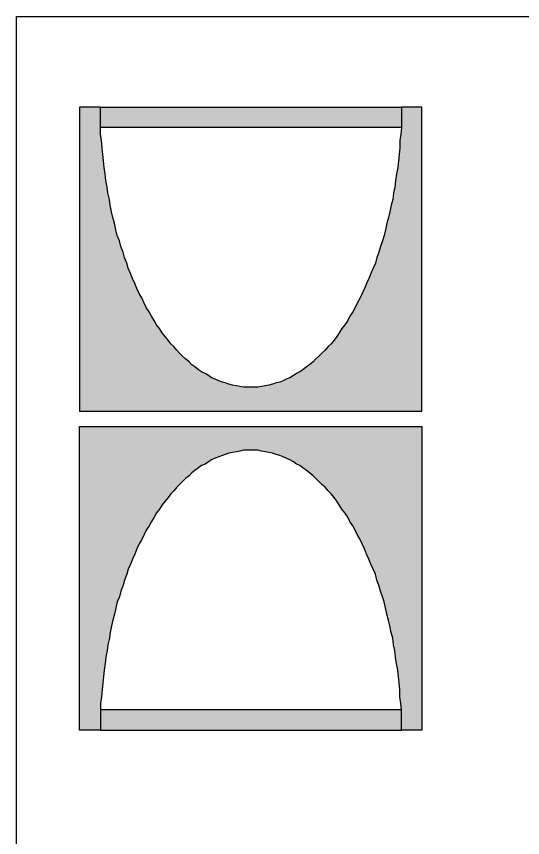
# Model space of a CAD drawing. Extents: x 0 to 37.6, y 0 to 24.
# Drawn here: x 32.5 to 33.078, y 6.484 to 7.422 of the extents above; entities that cross this region are included whole.
import ezdxf

# ---------------------------------------------------------------- set-up
doc = ezdxf.new("R2010")
doc.units = 0
doc.header["$LTSCALE"] = 10
doc.header["$MEASUREMENT"] = 0
doc.layers.add('BDR-18', color=1, linetype='Continuous')

# ---------------------------------------------------------------- blocks, each defined once
blk = doc.blocks.new('hel_logo_borderless')
at = {"layer": 'BDR-18', "linetype": 'ByBlock'}
h = blk.add_hatch(color=256, dxfattribs=at)
h.dxf.hatch_style = 1
h.paths.add_polyline_path([(0.09626, 1.7713), (0.43989, 1.7713), (0.43989, 1.74811), (0.09626, 1.74811)], flags=17)
h.paths.add_polyline_path([(0.09626, 1.74811), (0.09626, 1.7713), (0.09543, 1.7713), (0.07224, 1.7713), (0.07224, 1.42435), (0.46307, 1.42435), (0.46307, 1.7713), (0.44072, 1.7713), (0.43989, 1.7713), (0.43989, 1.74811), (0.43906, 1.74066), (0.43823, 1.73321), (0.43823, 1.72493), (0.4374, 1.71748), (0.43658, 1.71002), (0.43575, 1.70257), (0.43409, 1.69512), (0.43326, 1.68767), (0.43244, 1.68021), (0.43078, 1.67359), (0.42995, 1.66614), (0.42829, 1.65951), (0.42664, 1.65206), (0.42498, 1.64544), (0.42333, 1.63881), (0.42167, 1.63136), (0.42001, 1.62474), (0.41836, 1.61894), (0.41587, 1.61232), (0.41422, 1.60569), (0.41173, 1.5999), (0.41008, 1.59327), (0.40759, 1.58748), (0.40511, 1.58168), (0.40263, 1.57588), (0.40014, 1.57009), (0.39766, 1.56429), (0.39517, 1.55849), (0.39269, 1.55353), (0.38938, 1.54773), (0.38689, 1.54276), (0.38441, 1.53779), (0.3811, 1.53283), (0.37861, 1.52786), (0.3753, 1.52289), (0.37199, 1.51875), (0.36868, 1.51378), (0.36619, 1.50964), (0.36288, 1.5055), (0.35957, 1.50136), (0.35626, 1.49805), (0.35294, 1.49391), (0.3488, 1.4906), (0.34549, 1.48728), (0.34218, 1.48397), (0.33887, 1.48066), (0.33473, 1.47735), (0.33142, 1.47486), (0.32728, 1.47155), (0.32396, 1.46907), (0.31982, 1.46741), (0.31651, 1.46493), (0.31237, 1.46244), (0.30823, 1.46079), (0.30492, 1.45913), (0.30078, 1.45748), (0.29664, 1.45665), (0.2925, 1.45499), (0.28836, 1.45416), (0.28422, 1.45334), (0.28008, 1.45251), (0.27594, 1.45168), (0.2718, 1.45168), (0.26766, 1.45168), (0.26352, 1.45168), (0.25938, 1.45168), (0.25524, 1.45251), (0.2511, 1.45334), (0.24696, 1.45416), (0.24282, 1.45499), (0.23868, 1.45665), (0.23536, 1.45748), (0.23122, 1.45913), (0.22708, 1.46079), (0.22294, 1.46244), (0.21963, 1.46493), (0.21549, 1.46741), (0.21135, 1.46907), (0.20804, 1.47155), (0.2039, 1.47486), (0.20059, 1.47735), (0.19728, 1.48066), (0.19313, 1.48397), (0.18982, 1.48728), (0.18651, 1.4906), (0.1832, 1.49391), (0.17989, 1.49805), (0.17657, 1.50136), (0.17326, 1.5055), (0.16995, 1.50964), (0.16664, 1.51378), (0.16333, 1.51875), (0.16001, 1.52289), (0.15753, 1.52786), (0.15422, 1.53283), (0.15173, 1.53779), (0.14842, 1.54276), (0.14594, 1.54773), (0.14345, 1.55353), (0.14014, 1.55849), (0.13766, 1.56429), (0.13517, 1.57009), (0.13269, 1.57588), (0.1302, 1.58168), (0.12772, 1.58748), (0.12606, 1.59327), (0.12358, 1.5999), (0.12192, 1.60569), (0.11944, 1.61232), (0.11778, 1.61894), (0.1153, 1.62474), (0.11364, 1.63136), (0.11199, 1.63881), (0.11033, 1.64544), (0.10868, 1.65206), (0.10702, 1.65951), (0.10619, 1.66614), (0.10454, 1.67359), (0.10371, 1.68021), (0.10205, 1.68767), (0.10122, 1.69512), (0.1004, 1.70257), (0.09957, 1.71002), (0.09874, 1.71748), (0.09791, 1.72493), (0.09708, 1.73321), (0.09626, 1.74066)])
h = blk.add_hatch(color=256, dxfattribs=at)
h.dxf.hatch_style = 1
h.paths.add_polyline_path([(0.09626, 1.06002), (0.43989, 1.06002), (0.43989, 1.08321), (0.09626, 1.08321)], flags=17)
h.paths.add_polyline_path([(0.09626, 1.08321), (0.09626, 1.06002), (0.09543, 1.06002), (0.07224, 1.06002), (0.07224, 1.40697), (0.46307, 1.40697), (0.46307, 1.06002), (0.44072, 1.06002), (0.43989, 1.06002), (0.43989, 1.08321), (0.43906, 1.09066), (0.43823, 1.09811), (0.43823, 1.10639), (0.4374, 1.11384), (0.43658, 1.1213), (0.43575, 1.12875), (0.43409, 1.1362), (0.43326, 1.14365), (0.43244, 1.15111), (0.43078, 1.15773), (0.42995, 1.16518), (0.42829, 1.17181), (0.42664, 1.17926), (0.42498, 1.18588), (0.42333, 1.19251), (0.42167, 1.19996), (0.42001, 1.20658), (0.41836, 1.21238), (0.41587, 1.219), (0.41422, 1.22563), (0.41173, 1.23142), (0.41008, 1.23805), (0.40759, 1.24384), (0.40511, 1.24964), (0.40263, 1.25544), (0.40014, 1.26123), (0.39766, 1.26703), (0.39517, 1.27283), (0.39269, 1.27779), (0.38938, 1.28359), (0.38689, 1.28856), (0.38441, 1.29353), (0.3811, 1.29849), (0.37861, 1.30346), (0.3753, 1.30843), (0.37199, 1.31257), (0.36868, 1.31754), (0.36619, 1.32168), (0.36288, 1.32582), (0.35957, 1.32996), (0.35626, 1.33327), (0.35294, 1.33741), (0.3488, 1.34072), (0.34549, 1.34404), (0.34218, 1.34735), (0.33887, 1.35066), (0.33473, 1.35397), (0.33142, 1.35646), (0.32728, 1.35977), (0.32396, 1.36225), (0.31982, 1.36391), (0.31651, 1.36639), (0.31237, 1.36888), (0.30823, 1.37053), (0.30492, 1.37219), (0.30078, 1.37384), (0.29664, 1.37467), (0.2925, 1.37633), (0.28836, 1.37716), (0.28422, 1.37798), (0.28008, 1.37881), (0.27594, 1.37964), (0.2718, 1.37964), (0.26766, 1.37964), (0.26352, 1.37964), (0.25938, 1.37964), (0.25524, 1.37881), (0.2511, 1.37798), (0.24696, 1.37716), (0.24282, 1.37633), (0.23868, 1.37467), (0.23536, 1.37384), (0.23122, 1.37219), (0.22708, 1.37053), (0.22294, 1.36888), (0.21963, 1.36639), (0.21549, 1.36391), (0.21135, 1.36225), (0.20804, 1.35977), (0.2039, 1.35646), (0.20059, 1.35397), (0.19728, 1.35066), (0.19313, 1.34735), (0.18982, 1.34404), (0.18651, 1.34072), (0.1832, 1.33741), (0.17989, 1.33327), (0.17657, 1.32996), (0.17326, 1.32582), (0.16995, 1.32168), (0.16664, 1.31754), (0.16333, 1.31257), (0.16001, 1.30843), (0.15753, 1.30346), (0.15422, 1.29849), (0.15173, 1.29353), (0.14842, 1.28856), (0.14594, 1.28359), (0.14345, 1.27779), (0.14014, 1.27283), (0.13766, 1.26703), (0.13517, 1.26123), (0.13269, 1.25544), (0.1302, 1.24964), (0.12772, 1.24384), (0.12606, 1.23805), (0.12358, 1.23142), (0.12192, 1.22563), (0.11944, 1.219), (0.11778, 1.21238), (0.1153, 1.20658), (0.11364, 1.19996), (0.11199, 1.19251), (0.11033, 1.18588), (0.10868, 1.17926), (0.10702, 1.17181), (0.10619, 1.16518), (0.10454, 1.15773), (0.10371, 1.15111), (0.10205, 1.14365), (0.10122, 1.1362), (0.1004, 1.12875), (0.09957, 1.1213), (0.09874, 1.11384), (0.09791, 1.10639), (0.09708, 1.09811), (0.09626, 1.09066)])
for points in [[(0.09626, 1.74811), (0.09626, 1.7713), (0.09543, 1.7713), (0.07224, 1.7713), (0.07224, 1.42435), (0.46307, 1.42435), (0.46307, 1.7713), (0.44072, 1.7713), (0.43989, 1.7713), (0.43989, 1.74811), (0.43906, 1.74066), (0.43823, 1.73321), (0.43823, 1.72493), (0.4374, 1.71748), (0.43658, 1.71002), (0.43575, 1.70257), (0.43409, 1.69512), (0.43326, 1.68767), (0.43244, 1.68021), (0.43078, 1.67359), (0.42995, 1.66614), (0.42829, 1.65951), (0.42664, 1.65206), (0.42498, 1.64544), (0.42333, 1.63881), (0.42167, 1.63136), (0.42001, 1.62474), (0.41836, 1.61894), (0.41587, 1.61232), (0.41422, 1.60569), (0.41173, 1.5999), (0.41008, 1.59327), (0.40759, 1.58748), (0.40511, 1.58168), (0.40263, 1.57588), (0.40014, 1.57009), (0.39766, 1.56429), (0.39517, 1.55849), (0.39269, 1.55353), (0.38938, 1.54773), (0.38689, 1.54276), (0.38441, 1.53779), (0.3811, 1.53283), (0.37861, 1.52786), (0.3753, 1.52289), (0.37199, 1.51875), (0.36868, 1.51378), (0.36619, 1.50964), (0.36288, 1.5055), (0.35957, 1.50136), (0.35626, 1.49805), (0.35294, 1.49391), (0.3488, 1.4906), (0.34549, 1.48728), (0.34218, 1.48397), (0.33887, 1.48066), (0.33473, 1.47735), (0.33142, 1.47486), (0.32728, 1.47155), (0.32396, 1.46907), (0.31982, 1.46741), (0.31651, 1.46493), (0.31237, 1.46244), (0.30823, 1.46079), (0.30492, 1.45913), (0.30078, 1.45748), (0.29664, 1.45665), (0.2925, 1.45499), (0.28836, 1.45416), (0.28422, 1.45334), (0.28008, 1.45251), (0.27594, 1.45168), (0.2718, 1.45168), (0.26766, 1.45168), (0.26352, 1.45168), (0.25938, 1.45168), (0.25524, 1.45251), (0.2511, 1.45334), (0.24696, 1.45416), (0.24282, 1.45499), (0.23868, 1.45665), (0.23536, 1.45748), (0.23122, 1.45913), (0.22708, 1.46079), (0.22294, 1.46244), (0.21963, 1.46493), (0.21549, 1.46741), (0.21135, 1.46907), (0.20804, 1.47155), (0.2039, 1.47486), (0.20059, 1.47735), (0.19728, 1.48066), (0.19313, 1.48397), (0.18982, 1.48728), (0.18651, 1.4906), (0.1832, 1.49391), (0.17989, 1.49805), (0.17657, 1.50136), (0.17326, 1.5055), (0.16995, 1.50964), (0.16664, 1.51378), (0.16333, 1.51875), (0.16001, 1.52289), (0.15753, 1.52786), (0.15422, 1.53283), (0.15173, 1.53779), (0.14842, 1.54276), (0.14594, 1.54773), (0.14345, 1.55353), (0.14014, 1.55849), (0.13766, 1.56429), (0.13517, 1.57009), (0.13269, 1.57588), (0.1302, 1.58168), (0.12772, 1.58748), (0.12606, 1.59327), (0.12358, 1.5999), (0.12192, 1.60569), (0.11944, 1.61232), (0.11778, 1.61894), (0.1153, 1.62474), (0.11364, 1.63136), (0.11199, 1.63881), (0.11033, 1.64544), (0.10868, 1.65206), (0.10702, 1.65951), (0.10619, 1.66614), (0.10454, 1.67359), (0.10371, 1.68021), (0.10205, 1.68767), (0.10122, 1.69512), (0.1004, 1.70257), (0.09957, 1.71002), (0.09874, 1.71748), (0.09791, 1.72493), (0.09708, 1.73321), (0.09626, 1.74066)], [(0.09626, 1.7713), (0.43989, 1.7713), (0.43989, 1.74811), (0.09626, 1.74811)], [(0.09626, 1.08321), (0.09626, 1.06002), (0.09543, 1.06002), (0.07224, 1.06002), (0.07224, 1.40697), (0.46307, 1.40697), (0.46307, 1.06002), (0.44072, 1.06002), (0.43989, 1.06002), (0.43989, 1.08321), (0.43906, 1.09066), (0.43823, 1.09811), (0.43823, 1.10639), (0.4374, 1.11384), (0.43658, 1.1213), (0.43575, 1.12875), (0.43409, 1.1362), (0.43326, 1.14365), (0.43244, 1.15111), (0.43078, 1.15773), (0.42995, 1.16518), (0.42829, 1.17181), (0.42664, 1.17926), (0.42498, 1.18588), (0.42333, 1.19251), (0.42167, 1.19996), (0.42001, 1.20658), (0.41836, 1.21238), (0.41587, 1.219), (0.41422, 1.22563), (0.41173, 1.23142), (0.41008, 1.23805), (0.40759, 1.24384), (0.40511, 1.24964), (0.40263, 1.25544), (0.40014, 1.26123), (0.39766, 1.26703), (0.39517, 1.27283), (0.39269, 1.27779), (0.38938, 1.28359), (0.38689, 1.28856), (0.38441, 1.29353), (0.3811, 1.29849), (0.37861, 1.30346), (0.3753, 1.30843), (0.37199, 1.31257), (0.36868, 1.31754), (0.36619, 1.32168), (0.36288, 1.32582), (0.35957, 1.32996), (0.35626, 1.33327), (0.35294, 1.33741), (0.3488, 1.34072), (0.34549, 1.34404), (0.34218, 1.34735), (0.33887, 1.35066), (0.33473, 1.35397), (0.33142, 1.35646), (0.32728, 1.35977), (0.32396, 1.36225), (0.31982, 1.36391), (0.31651, 1.36639), (0.31237, 1.36888), (0.30823, 1.37053), (0.30492, 1.37219), (0.30078, 1.37384), (0.29664, 1.37467), (0.2925, 1.37633), (0.28836, 1.37716), (0.28422, 1.37798), (0.28008, 1.37881), (0.27594, 1.37964), (0.2718, 1.37964), (0.26766, 1.37964), (0.26352, 1.37964), (0.25938, 1.37964), (0.25524, 1.37881), (0.2511, 1.37798), (0.24696, 1.37716), (0.24282, 1.37633), (0.23868, 1.37467), (0.23536, 1.37384), (0.23122, 1.37219), (0.22708, 1.37053), (0.22294, 1.36888), (0.21963, 1.36639), (0.21549, 1.36391), (0.21135, 1.36225), (0.20804, 1.35977), (0.2039, 1.35646), (0.20059, 1.35397), (0.19728, 1.35066), (0.19313, 1.34735), (0.18982, 1.34404), (0.18651, 1.34072), (0.1832, 1.33741), (0.17989, 1.33327), (0.17657, 1.32996), (0.17326, 1.32582), (0.16995, 1.32168), (0.16664, 1.31754), (0.16333, 1.31257), (0.16001, 1.30843), (0.15753, 1.30346), (0.15422, 1.29849), (0.15173, 1.29353), (0.14842, 1.28856), (0.14594, 1.28359), (0.14345, 1.27779), (0.14014, 1.27283), (0.13766, 1.26703), (0.13517, 1.26123), (0.13269, 1.25544), (0.1302, 1.24964), (0.12772, 1.24384), (0.12606, 1.23805), (0.12358, 1.23142), (0.12192, 1.22563), (0.11944, 1.219), (0.11778, 1.21238), (0.1153, 1.20658), (0.11364, 1.19996), (0.11199, 1.19251), (0.11033, 1.18588), (0.10868, 1.17926), (0.10702, 1.17181), (0.10619, 1.16518), (0.10454, 1.15773), (0.10371, 1.15111), (0.10205, 1.14365), (0.10122, 1.1362), (0.1004, 1.12875), (0.09957, 1.1213), (0.09874, 1.11384), (0.09791, 1.10639), (0.09708, 1.09811), (0.09626, 1.09066)], [(0.09626, 1.06002), (0.43989, 1.06002), (0.43989, 1.08321), (0.09626, 1.08321)]]:
    blk.add_lwpolyline(points, close=True, dxfattribs=at)
at = {"layer": 'Defpoints'}
blk.add_lwpolyline([(0, 0), (0, 1.875), (3, 1.875), (3, 0)], close=True, dxfattribs=at)

msp = doc.modelspace()

# ---------------------------------------------------------------- block references
msp.add_blockref('hel_logo_borderless', (32.5, 5.54687))

doc.saveas('drawing.dxf')
